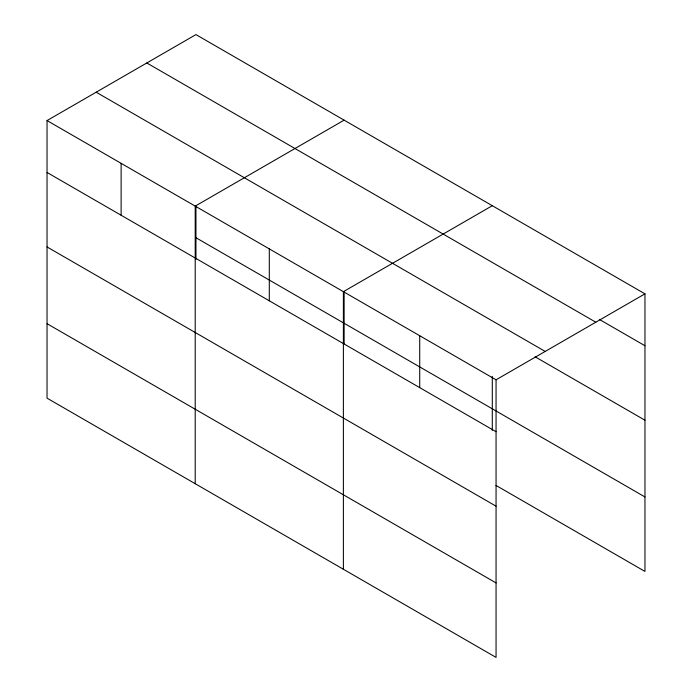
<?xml version="1.0" encoding="UTF-8"?>
<svg xmlns="http://www.w3.org/2000/svg" width="692" height="692" viewBox="0 0 692 692"><rect width="100%" height="100%" fill="white"/><g stroke="black" fill="none" stroke-linecap="round" stroke-linejoin="round"><path stroke-width="1.04" d="M496.06 506.189L496.06 379.804L47.039 120.572L47.039 398.159L496.06 657.4L496.06 506.189L47.039 246.949M496.017 485.438L644.961 571.428L644.961 293.84L195.94 34.6L47.039 120.572M344.123 120.148L195.213 206.121L195.213 483.708M492.297 205.697L343.388 291.669L343.388 569.256M496.06 379.804L644.961 293.84M599.35 319.41L644.961 345.74M146.808 62.972L595.821 322.212M96.179 92.2L545.192 351.441M535.115 356.804L644.961 420.217M195.94 237.719L644.961 496.951M47.039 172.472L496.06 431.713M47.039 323.683L496.06 582.923M492.297 376.387L492.297 430.398M419.724 335.741L419.724 387.641M344.123 291.92L344.123 343.768M269.3 248.895L269.3 300.795M195.94 206.372L195.94 259.301M121.126 163.347L121.126 215.247"/></g></svg>
